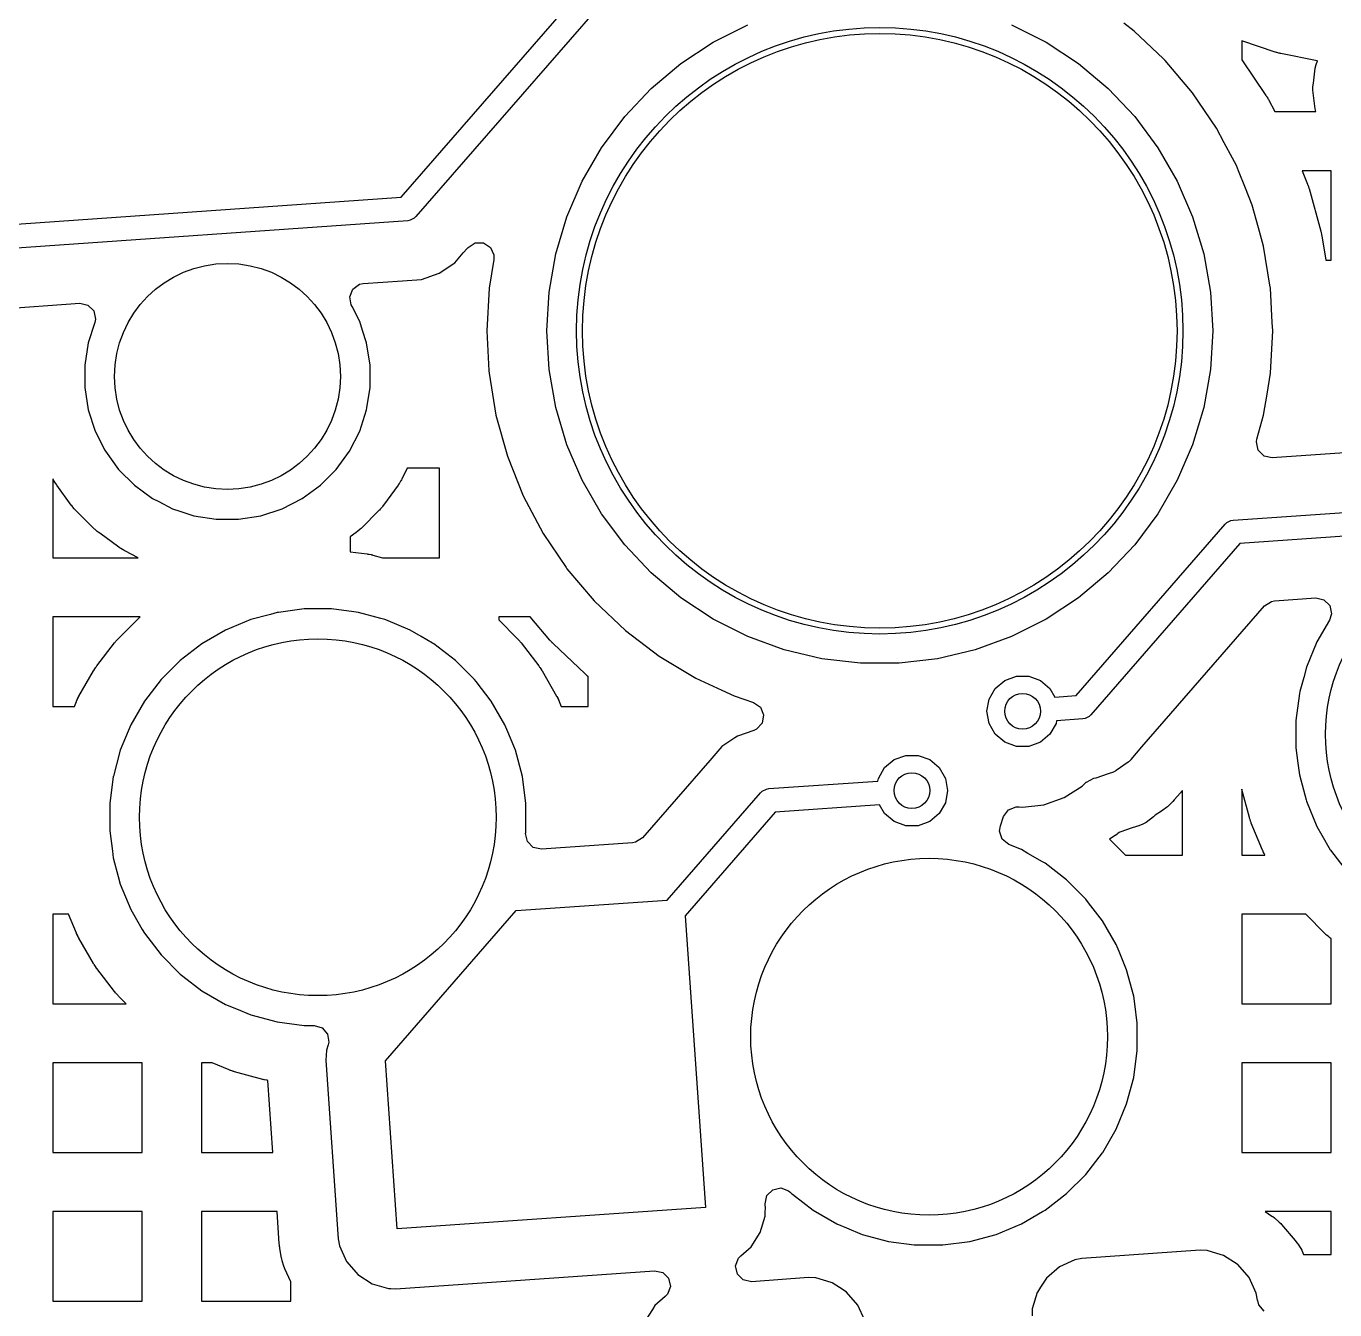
# Model space of a CAD drawing. Extents: x 2.49 to 8.57, y -5.87 to -1.87.
# Drawn here: x 4.3084 to 4.7417, y -4.3241 to -3.8993 of the extents above; entities that cross this region are included whole.
import ezdxf

# ---------------------------------------------------------------- set-up
doc = ezdxf.new("R2010")
doc.units = 0
doc.header["$MEASUREMENT"] = 0
doc.layers.add('BLACK', color=7, linetype='CONTINUOUS')

msp = doc.modelspace()

# ---------------------------------------------------------------- linework, layer by layer
at = {"layer": 'BLACK', "linetype": 'CONTINUOUS'}
for p, q in [((4.43261, -3.95592), (4.51994, -3.85546)), ((4.52481, -3.86186), (4.43749, -3.96232)), ((4.53594, -3.90462), (4.5474, -3.89887)), ((4.63472, -3.89887), (4.64618, -3.90462)), ((4.6753, -3.90091), (4.67185, -3.89829)), ((4.68499, -3.91008), (4.6753, -3.90091)), ((4.6753, -3.90091), (4.6753, -3.90091)), ((4.6753, -3.90091), (4.6753, -3.90091)), ((4.72198, -3.90786), (4.71095, -3.90411)), ((4.71095, -3.90411), (4.71095, -3.91044)), ((4.52523, -3.91167), (4.53594, -3.90462)), ((4.64618, -3.90462), (4.65689, -3.91167)), ((4.72213, -3.9079), (4.72198, -3.90786)), ((4.72244, -3.908), (4.72213, -3.9079)), ((4.72259, -3.90804), (4.72244, -3.908)), ((4.72321, -3.90821), (4.72259, -3.90804)), ((4.72337, -3.90825), (4.72321, -3.90821)), ((4.72368, -3.90832), (4.72337, -3.90825)), ((4.72384, -3.90835), (4.72368, -3.90832)), ((4.73586, -3.91074), (4.72384, -3.90835)), ((4.51541, -3.91991), (4.52523, -3.91167)), ((4.65689, -3.91167), (4.66671, -3.91991)), ((4.68536, -3.91044), (4.68499, -3.91008)), ((4.68553, -3.9106), (4.68536, -3.91044)), ((4.69465, -3.92134), (4.68553, -3.9106)), ((4.71095, -3.91044), (4.71894, -3.92222)), ((4.73524, -3.91316), (4.73552, -3.91202)), ((4.73552, -3.91202), (4.736, -3.91077)), ((4.736, -3.91077), (4.73586, -3.91074)), ((4.73464, -3.91812), (4.73524, -3.91316)), ((4.50661, -3.92923), (4.51541, -3.91991)), ((4.66671, -3.91991), (4.6755, -3.92923)), ((4.69466, -3.92134), (4.69465, -3.92134)), ((4.69465, -3.92134), (4.69465, -3.92134)), ((4.70256, -3.933), (4.69466, -3.92134)), ((4.73449, -3.91933), (4.73464, -3.91812)), ((4.73449, -3.92051), (4.73449, -3.91933)), ((4.73524, -3.92668), (4.73449, -3.92051)), ((4.71894, -3.92222), (4.71901, -3.92233)), ((4.71901, -3.92233), (4.71915, -3.92255)), ((4.71915, -3.92255), (4.71922, -3.92267)), ((4.71922, -3.92267), (4.7195, -3.92312)), ((4.7195, -3.92312), (4.71957, -3.92324)), ((4.71957, -3.92324), (4.7197, -3.92347)), ((4.7197, -3.92347), (4.71976, -3.92358)), ((4.71976, -3.92358), (4.72187, -3.92756)), ((4.49896, -3.93952), (4.50661, -3.92923)), ((4.6755, -3.92923), (4.68316, -3.93952)), ((4.72187, -3.92756), (4.73546, -3.92756)), ((4.73546, -3.92756), (4.73524, -3.92668)), ((4.70515, -3.93788), (4.70256, -3.933)), ((4.70256, -3.933), (4.70256, -3.933)), ((4.70256, -3.933), (4.70256, -3.933)), ((4.70784, -3.94296), (4.70515, -3.93788)), ((4.49255, -3.95062), (4.49896, -3.93952)), ((4.68316, -3.93952), (4.68957, -3.95062)), ((4.70916, -3.94545), (4.70784, -3.94296)), ((4.70985, -3.94717), (4.70916, -3.94545)), ((4.70916, -3.94545), (4.70916, -3.94545)), ((4.71214, -3.95291), (4.70985, -3.94717)), ((4.74056, -3.94717), (4.73095, -3.94717)), ((4.73095, -3.94717), (4.73269, -3.95153)), ((4.74056, -3.97677), (4.74056, -3.94717)), ((4.48747, -3.96239), (4.49255, -3.95062)), ((4.68957, -3.95062), (4.69465, -3.96239)), ((4.73269, -3.95153), (4.73274, -3.95165)), ((4.73274, -3.95165), (4.73283, -3.9519)), ((4.73283, -3.9519), (4.73287, -3.95203)), ((3.97856, -3.98767), (4.43261, -3.95592)), ((4.71437, -3.95853), (4.71214, -3.95291)), ((4.73287, -3.95203), (4.73304, -3.95253)), ((4.73304, -3.95253), (4.73308, -3.95266)), ((4.73308, -3.95266), (4.73316, -3.95291)), ((4.73316, -3.95291), (4.7332, -3.95304)), ((4.7332, -3.95304), (4.73711, -3.96713)), ((4.71438, -3.95854), (4.71437, -3.95853)), ((4.71647, -3.96606), (4.71438, -3.95854)), ((4.71438, -3.95854), (4.71438, -3.95854)), ((4.43479, -3.96366), (3.98074, -3.99541)), ((4.43555, -3.96353), (4.43479, -3.96366)), ((4.43692, -3.96285), (4.43555, -3.96353)), ((4.43749, -3.96232), (4.43692, -3.96285)), ((4.48379, -3.97467), (4.48747, -3.96239)), ((4.69465, -3.96239), (4.69832, -3.97467)), ((4.71815, -3.97212), (4.71647, -3.96606)), ((4.73711, -3.96713), (4.73714, -3.96726)), ((4.73714, -3.96726), (4.73721, -3.96751)), ((4.73721, -3.96751), (4.73724, -3.96764)), ((4.73724, -3.96764), (4.73735, -3.96816)), ((4.73735, -3.96816), (4.73738, -3.96829)), ((4.73738, -3.96829), (4.73743, -3.96855)), ((4.73743, -3.96855), (4.73745, -3.96868)), ((4.73745, -3.96868), (4.73878, -3.97677)), ((4.45316, -3.97432), (4.4544, -3.97289)), ((4.4544, -3.97289), (4.45475, -3.97249)), ((4.4544, -3.97289), (4.4544, -3.97289)), ((4.45475, -3.97249), (4.45707, -3.971)), ((4.45707, -3.971), (4.45982, -3.97101)), ((4.45982, -3.97101), (4.46213, -3.9725)), ((4.46213, -3.9725), (4.46327, -3.975)), ((4.72026, -3.98503), (4.71815, -3.97212)), ((4.71815, -3.97212), (4.71815, -3.97212)), ((4.71815, -3.97212), (4.71815, -3.97212)), ((4.44515, -3.98107), (4.45031, -3.97759)), ((4.45031, -3.97759), (4.45316, -3.97432)), ((4.46325, -3.97648), (4.46169, -3.98602)), ((4.46327, -3.975), (4.46325, -3.97648)), ((4.48157, -3.98729), (4.48379, -3.97467)), ((4.69832, -3.97467), (4.70055, -3.98729)), ((4.73878, -3.97677), (4.74056, -3.97677)), ((4.43927, -3.9831), (4.44515, -3.98107)), ((4.41553, -3.98883), (4.41656, -3.98628)), ((4.41656, -3.98628), (4.41881, -3.98469)), ((4.41881, -3.98469), (4.42005, -3.98444)), ((4.42005, -3.98444), (4.43306, -3.98353)), ((4.43306, -3.98353), (4.43927, -3.9831)), ((4.43306, -3.98353), (4.43306, -3.98353)), ((4.46169, -3.98602), (4.46093, -4.00009)), ((4.72043, -3.98602), (4.72026, -3.98503)), ((4.72104, -3.99739), (4.72043, -3.98602)), ((4.41604, -3.99153), (4.41553, -3.98883)), ((4.48082, -4.00009), (4.48157, -3.98729)), ((4.70055, -3.98729), (4.70129, -4.00009)), ((3.99227, -4.01436), (4.32616, -3.99101)), ((4.32616, -3.99101), (4.32884, -3.9916)), ((4.32884, -3.9916), (4.33079, -3.99355)), ((4.33079, -3.99355), (4.33137, -3.99624)), ((4.41631, -3.99206), (4.41604, -3.99153)), ((4.41885, -3.99705), (4.41631, -3.99206)), ((4.33114, -3.99739), (4.32895, -4.00413)), ((4.33137, -3.99624), (4.33114, -3.99739)), ((4.41982, -4.00004), (4.41885, -3.99705)), ((4.41885, -3.99705), (4.41885, -3.99705)), ((4.41885, -3.99705), (4.41885, -3.99705)), ((4.72119, -4.00007), (4.72104, -3.99739)), ((4.42115, -4.00413), (4.41982, -4.00004)), ((4.46093, -4.00009), (4.46093, -4.00009)), ((4.46093, -4.00009), (4.46165, -4.0134)), ((4.48157, -4.01289), (4.48082, -4.00009)), ((4.70129, -4.00009), (4.70055, -4.01289)), ((4.72043, -4.01416), (4.72119, -4.00009)), ((4.72119, -4.00009), (4.72119, -4.00007)), ((4.32895, -4.00413), (4.32779, -4.01148)), ((4.42231, -4.01148), (4.42115, -4.00413)), ((4.32779, -4.01148), (4.32779, -4.01892)), ((4.42231, -4.01892), (4.42231, -4.01148)), ((4.46165, -4.0134), (4.46169, -4.01416)), ((4.46169, -4.01416), (4.46169, -4.01416)), ((4.46169, -4.01416), (4.46397, -4.02807)), ((4.48379, -4.02551), (4.48157, -4.01289)), ((4.70055, -4.01289), (4.69832, -4.02551)), ((4.71929, -4.02108), (4.72043, -4.01416)), ((4.72043, -4.01416), (4.72043, -4.01416)), ((4.72043, -4.01416), (4.72043, -4.01416)), ((4.32779, -4.01892), (4.32895, -4.02626)), ((4.42126, -4.02556), (4.42231, -4.01892)), ((4.71815, -4.02807), (4.71929, -4.02108)), ((4.42115, -4.02626), (4.42126, -4.02556)), ((4.48747, -4.0378), (4.48379, -4.02551)), ((4.69832, -4.02551), (4.69465, -4.0378)), ((4.32895, -4.02626), (4.33125, -4.03334)), ((4.41885, -4.03334), (4.42115, -4.02626)), ((4.46397, -4.02807), (4.46397, -4.02807)), ((4.46397, -4.02807), (4.46774, -4.04164)), ((4.71596, -4.03596), (4.71815, -4.02807)), ((4.33125, -4.03334), (4.33444, -4.0396)), ((4.41547, -4.03997), (4.41885, -4.03334)), ((4.49255, -4.04957), (4.48747, -4.0378)), ((4.69465, -4.0378), (4.68957, -4.04957)), ((4.71579, -4.03691), (4.71596, -4.03596)), ((4.71637, -4.0396), (4.71579, -4.03691)), ((4.7862, -4.03758), (4.721, -4.04213)), ((4.33444, -4.0396), (4.33463, -4.03997)), ((4.33463, -4.03997), (4.339, -4.04599)), ((4.4111, -4.04599), (4.41547, -4.03997)), ((4.46774, -4.04164), (4.46774, -4.04164)), ((4.46774, -4.04164), (4.47295, -4.05473)), ((4.71831, -4.04155), (4.71637, -4.0396)), ((4.721, -4.04213), (4.71831, -4.04155)), ((4.339, -4.04599), (4.34426, -4.05125)), ((4.40584, -4.05125), (4.4111, -4.04599)), ((4.43461, -4.04559), (4.43277, -4.04921)), ((4.44528, -4.04559), (4.43461, -4.04559)), ((4.44528, -4.0752), (4.44528, -4.04559)), ((4.31733, -4.04921), (4.31725, -4.04905)), ((4.31725, -4.04905), (4.31725, -4.0752)), ((4.31742, -4.04938), (4.31733, -4.04921)), ((4.31761, -4.04972), (4.31742, -4.04938)), ((4.31771, -4.04988), (4.31761, -4.04972)), ((4.31811, -4.05054), (4.31771, -4.04988)), ((4.31821, -4.0507), (4.31811, -4.05054)), ((4.31843, -4.05102), (4.31821, -4.0507)), ((4.31854, -4.05118), (4.31843, -4.05102)), ((4.32336, -4.05782), (4.31854, -4.05118)), ((4.34426, -4.05125), (4.35028, -4.05562)), ((4.39982, -4.05562), (4.40584, -4.05125)), ((4.43156, -4.05118), (4.42674, -4.05782)), ((4.43167, -4.05102), (4.43156, -4.05118)), ((4.43189, -4.0507), (4.43167, -4.05102)), ((4.43199, -4.05054), (4.43189, -4.0507)), ((4.43239, -4.04988), (4.43199, -4.05054)), ((4.43249, -4.04972), (4.43239, -4.04988)), ((4.43268, -4.04938), (4.43249, -4.04972)), ((4.43277, -4.04921), (4.43268, -4.04938)), ((4.49896, -4.06067), (4.49255, -4.04957)), ((4.68957, -4.04957), (4.68316, -4.06067)), ((4.35028, -4.05562), (4.35229, -4.05665)), ((4.39319, -4.059), (4.39982, -4.05562)), ((4.47295, -4.05473), (4.47295, -4.05473)), ((4.47295, -4.05473), (4.47955, -4.06718)), ((4.70808, -4.06279), (4.84817, -4.05299)), ((4.32348, -4.05798), (4.32336, -4.05782)), ((4.32372, -4.05828), (4.32348, -4.05798)), ((4.32384, -4.05843), (4.32372, -4.05828)), ((4.32434, -4.05901), (4.32384, -4.05843)), ((4.32447, -4.05916), (4.32434, -4.05901)), ((4.32473, -4.05944), (4.32447, -4.05916)), ((4.32486, -4.05958), (4.32473, -4.05944)), ((4.33067, -4.06538), (4.32486, -4.05958)), ((4.35229, -4.05665), (4.35691, -4.059)), ((4.35691, -4.059), (4.35691, -4.059)), ((4.35691, -4.059), (4.35691, -4.059)), ((4.35691, -4.059), (4.35929, -4.05977)), ((4.35929, -4.05977), (4.36398, -4.0613)), ((4.38612, -4.0613), (4.39319, -4.059)), ((4.42524, -4.05958), (4.41943, -4.06538)), ((4.42537, -4.05944), (4.42524, -4.05958)), ((4.42563, -4.05916), (4.42537, -4.05944)), ((4.42576, -4.05901), (4.42563, -4.05916)), ((4.42626, -4.05843), (4.42576, -4.05901)), ((4.42638, -4.05828), (4.42626, -4.05843)), ((4.42662, -4.05798), (4.42638, -4.05828)), ((4.42674, -4.05782), (4.42662, -4.05798)), ((4.36398, -4.0613), (4.37133, -4.06246)), ((4.37133, -4.06246), (4.37133, -4.06246)), ((4.37133, -4.06246), (4.37877, -4.06246)), ((4.37877, -4.06246), (4.38612, -4.0613)), ((4.50661, -4.07095), (4.49896, -4.06067)), ((4.65608, -4.12085), (4.70538, -4.06414)), ((4.68316, -4.06067), (4.6755, -4.07095)), ((4.70538, -4.06414), (4.70594, -4.0636)), ((4.70594, -4.0636), (4.70732, -4.06292)), ((4.70732, -4.06292), (4.70808, -4.06279)), ((4.84709, -4.06096), (4.71025, -4.07053)), ((4.33081, -4.06552), (4.33067, -4.06538)), ((4.33109, -4.06578), (4.33081, -4.06552)), ((4.33123, -4.06591), (4.33109, -4.06578)), ((4.33182, -4.06641), (4.33123, -4.06591)), ((4.33197, -4.06653), (4.33182, -4.06641)), ((4.33227, -4.06677), (4.33197, -4.06653)), ((4.33242, -4.06688), (4.33227, -4.06677)), ((4.33442, -4.06834), (4.33242, -4.06688)), ((4.33907, -4.07171), (4.33442, -4.06834)), ((4.41768, -4.06688), (4.41568, -4.06834)), ((4.41568, -4.06834), (4.41568, -4.07322)), ((4.41783, -4.06677), (4.41768, -4.06688)), ((4.41813, -4.06653), (4.41783, -4.06677)), ((4.41828, -4.06641), (4.41813, -4.06653)), ((4.41887, -4.06591), (4.41828, -4.06641)), ((4.41901, -4.06578), (4.41887, -4.06591)), ((4.41929, -4.06552), (4.41901, -4.06578)), ((4.41943, -4.06538), (4.41929, -4.06552)), ((4.47955, -4.06718), (4.47955, -4.06718)), ((4.47955, -4.06718), (4.47955, -4.06718)), ((4.47955, -4.06718), (4.48721, -4.07848)), ((4.33922, -4.07182), (4.33907, -4.07171)), ((4.33954, -4.07203), (4.33922, -4.07182)), ((4.33971, -4.07214), (4.33954, -4.07203)), ((4.34036, -4.07254), (4.33971, -4.07214)), ((4.34053, -4.07264), (4.34036, -4.07254)), ((4.34087, -4.07282), (4.34053, -4.07264)), ((4.34103, -4.07291), (4.34087, -4.07282)), ((4.34551, -4.0752), (4.34103, -4.07291)), ((4.41568, -4.07322), (4.42134, -4.07397)), ((4.51541, -4.08027), (4.50661, -4.07095)), ((4.71025, -4.07053), (4.66095, -4.12725)), ((4.6755, -4.07095), (4.66671, -4.08027)), ((4.31725, -4.0752), (4.34551, -4.0752)), ((4.42134, -4.07397), (4.4215, -4.07399)), ((4.4215, -4.07399), (4.42181, -4.07404)), ((4.42181, -4.07404), (4.42197, -4.07407)), ((4.42197, -4.07407), (4.4226, -4.0742)), ((4.4226, -4.0742), (4.42276, -4.07423)), ((4.42276, -4.07423), (4.42307, -4.0743)), ((4.42307, -4.0743), (4.42322, -4.07434)), ((4.42322, -4.07434), (4.42641, -4.0752)), ((4.42641, -4.0752), (4.44528, -4.0752)), ((4.48721, -4.07848), (4.48746, -4.07884)), ((4.48746, -4.07884), (4.48746, -4.07884)), ((4.48746, -4.07884), (4.49649, -4.08948)), ((4.52523, -4.08852), (4.51541, -4.08027)), ((4.66671, -4.08027), (4.65689, -4.08852)), ((4.49649, -4.08948), (4.49658, -4.08958)), ((4.49658, -4.08958), (4.50681, -4.09927)), ((4.53594, -4.09556), (4.52523, -4.08852)), ((4.65689, -4.08852), (4.64618, -4.09556)), ((4.71844, -4.09115), (4.72076, -4.08966)), ((4.72076, -4.08966), (4.72179, -4.08948)), ((4.72179, -4.08948), (4.73541, -4.08853)), ((4.73541, -4.08853), (4.73809, -4.08911)), ((4.73809, -4.08911), (4.74003, -4.09106)), ((4.34611, -4.0948), (4.31725, -4.0948)), ((4.31725, -4.0948), (4.31725, -4.12441)), ((4.34593, -4.09497), (4.34611, -4.0948)), ((4.38929, -4.09396), (4.38279, -4.0957)), ((4.39151, -4.09336), (4.38929, -4.09396)), ((4.39194, -4.09331), (4.39151, -4.09336)), ((4.40047, -4.09218), (4.39194, -4.09331)), ((4.4095, -4.09218), (4.40047, -4.09218)), ((4.40047, -4.09218), (4.40047, -4.09218)), ((4.41696, -4.09317), (4.4095, -4.09218)), ((4.4095, -4.09218), (4.4095, -4.09218)), ((4.41846, -4.09336), (4.41696, -4.09317)), ((4.42581, -4.09533), (4.41846, -4.09336)), ((4.47529, -4.0948), (4.46489, -4.0948)), ((4.46489, -4.0948), (4.46489, -4.09581)), ((4.48181, -4.10248), (4.47529, -4.0948)), ((4.67787, -4.13783), (4.71844, -4.09115)), ((4.74061, -4.09375), (4.73997, -4.09584)), ((4.74003, -4.09106), (4.74061, -4.09375)), ((4.33897, -4.10193), (4.34581, -4.09509)), ((4.34581, -4.09509), (4.34593, -4.09497)), ((4.37444, -4.09916), (4.36662, -4.10368)), ((4.38279, -4.0957), (4.37444, -4.09916)), ((4.37444, -4.09916), (4.37444, -4.09916)), ((4.42719, -4.0957), (4.42581, -4.09533)), ((4.42745, -4.09581), (4.42719, -4.0957)), ((4.43553, -4.09916), (4.42745, -4.09581)), ((4.43916, -4.10125), (4.43553, -4.09916)), ((4.43553, -4.09916), (4.43553, -4.09916)), ((4.46489, -4.09581), (4.471, -4.10193)), ((4.5474, -4.10131), (4.53594, -4.09556)), ((4.64618, -4.09556), (4.63472, -4.10131)), ((4.73997, -4.09584), (4.73578, -4.10309)), ((4.33181, -4.11105), (4.3377, -4.10337)), ((4.3377, -4.10337), (4.3378, -4.10325)), ((4.3378, -4.10325), (4.338, -4.103)), ((4.338, -4.103), (4.33811, -4.10288)), ((4.33811, -4.10288), (4.33853, -4.1024)), ((4.33853, -4.1024), (4.33864, -4.10228)), ((4.33864, -4.10228), (4.33886, -4.10204)), ((4.33886, -4.10204), (4.33897, -4.10193)), ((4.44299, -4.10346), (4.43916, -4.10125)), ((4.44336, -4.10368), (4.44299, -4.10346)), ((4.471, -4.10193), (4.47111, -4.10204)), ((4.47111, -4.10204), (4.47133, -4.10228)), ((4.47133, -4.10228), (4.47144, -4.1024)), ((4.47144, -4.1024), (4.47186, -4.10288)), ((4.47186, -4.10288), (4.47197, -4.103)), ((4.47197, -4.103), (4.47217, -4.10325)), ((4.47217, -4.10325), (4.47227, -4.10337)), ((4.47227, -4.10337), (4.47816, -4.11105)), ((4.4819, -4.10258), (4.48181, -4.10248)), ((4.48208, -4.10278), (4.4819, -4.10258)), ((4.48217, -4.10287), (4.48208, -4.10278)), ((4.48253, -4.10326), (4.48217, -4.10287)), ((4.48262, -4.10335), (4.48253, -4.10326)), ((4.48281, -4.10354), (4.48262, -4.10335)), ((4.48291, -4.10364), (4.48281, -4.10354)), ((4.50681, -4.09927), (4.51803, -4.1078)), ((4.55944, -4.1057), (4.5474, -4.10131)), ((4.63472, -4.10131), (4.62267, -4.1057)), ((4.73578, -4.10309), (4.73233, -4.11144)), ((4.73578, -4.10309), (4.73578, -4.10309)), ((4.36662, -4.10368), (4.35945, -4.10918)), ((4.45052, -4.10918), (4.44336, -4.10368)), ((4.49352, -4.11369), (4.48291, -4.10364)), ((4.51803, -4.1078), (4.5301, -4.11507)), ((4.57192, -4.10865), (4.55944, -4.1057)), ((4.62267, -4.1057), (4.6102, -4.10865)), ((4.33082, -4.11251), (4.33099, -4.11224)), ((4.33099, -4.11224), (4.33108, -4.11211)), ((4.33108, -4.11211), (4.33144, -4.11157)), ((4.33144, -4.11157), (4.33153, -4.11144)), ((4.33153, -4.11144), (4.33171, -4.11118)), ((4.33171, -4.11118), (4.33181, -4.11105)), ((4.35945, -4.10918), (4.35306, -4.11556)), ((4.45691, -4.11556), (4.45052, -4.10918)), ((4.45052, -4.10918), (4.45052, -4.10918)), ((4.47816, -4.11105), (4.47826, -4.11118)), ((4.47826, -4.11118), (4.47844, -4.11144)), ((4.47844, -4.11144), (4.47854, -4.11157)), ((4.47854, -4.11157), (4.47889, -4.11211)), ((4.47889, -4.11211), (4.47898, -4.11224)), ((4.47898, -4.11224), (4.47915, -4.11251)), ((4.58465, -4.11014), (4.57192, -4.10865)), ((4.59747, -4.11014), (4.58465, -4.11014)), ((4.6102, -4.10865), (4.59747, -4.11014)), ((4.73233, -4.11144), (4.73142, -4.11482)), ((4.3259, -4.12103), (4.33074, -4.11265)), ((4.33074, -4.11265), (4.33082, -4.11251)), ((4.35306, -4.11556), (4.34756, -4.12273)), ((4.45742, -4.11623), (4.45691, -4.11556)), ((4.45691, -4.11556), (4.45691, -4.11556)), ((4.45691, -4.11556), (4.45691, -4.11556)), ((4.46241, -4.12273), (4.45742, -4.11623)), ((4.47915, -4.11251), (4.47923, -4.11265)), ((4.47923, -4.11265), (4.48407, -4.12103)), ((4.49362, -4.11378), (4.49352, -4.11369)), ((4.49382, -4.11396), (4.49362, -4.11378)), ((4.49392, -4.11404), (4.49382, -4.11396)), ((4.49432, -4.11439), (4.49392, -4.11404)), ((4.49442, -4.11447), (4.49432, -4.11439)), ((4.49449, -4.11453), (4.49442, -4.11447)), ((4.49449, -4.12441), (4.49449, -4.11453)), ((4.5301, -4.11507), (4.5301, -4.11507)), ((4.5301, -4.11507), (4.5301, -4.11507)), ((4.5301, -4.11507), (4.5301, -4.11507)), ((4.5301, -4.11507), (4.53873, -4.11905)), ((4.6293, -4.11845), (4.63244, -4.11581)), ((4.63244, -4.11581), (4.63629, -4.11441)), ((4.63629, -4.11441), (4.6404, -4.11441)), ((4.6404, -4.11441), (4.64425, -4.11581)), ((4.64425, -4.11581), (4.64739, -4.11845)), ((4.73142, -4.11482), (4.73017, -4.11949)), ((4.53873, -4.11905), (4.54289, -4.12098)), ((4.62725, -4.122), (4.6293, -4.11845)), ((4.64739, -4.11845), (4.64906, -4.12134)), ((4.64906, -4.12134), (4.65608, -4.12085)), ((4.72999, -4.12017), (4.72881, -4.12912)), ((4.73017, -4.11949), (4.72999, -4.12016)), ((4.72999, -4.12016), (4.72999, -4.12017)), ((4.31725, -4.12441), (4.32437, -4.12441)), ((4.32437, -4.12441), (4.32505, -4.12276)), ((4.32505, -4.12276), (4.32512, -4.12261)), ((4.32512, -4.12261), (4.32525, -4.12232)), ((4.32525, -4.12232), (4.32532, -4.12217)), ((4.32532, -4.12217), (4.3256, -4.1216)), ((4.3256, -4.1216), (4.32567, -4.12145)), ((4.32567, -4.12145), (4.32583, -4.12117)), ((4.32583, -4.12117), (4.3259, -4.12103)), ((4.34756, -4.12273), (4.34304, -4.13055)), ((4.46693, -4.13056), (4.46241, -4.12273)), ((4.46241, -4.12273), (4.46241, -4.12273)), ((4.46241, -4.12273), (4.46241, -4.12273)), ((4.48407, -4.12103), (4.48415, -4.12117)), ((4.48415, -4.12117), (4.4843, -4.12145)), ((4.4843, -4.12145), (4.48437, -4.1216)), ((4.48437, -4.1216), (4.48465, -4.12217)), ((4.48465, -4.12217), (4.48472, -4.12232)), ((4.48472, -4.12232), (4.48486, -4.12261)), ((4.48486, -4.12261), (4.48492, -4.12276)), ((4.48492, -4.12276), (4.4856, -4.12441)), ((4.4856, -4.12441), (4.49449, -4.12441)), ((4.54289, -4.12098), (4.54929, -4.12314)), ((4.54929, -4.12314), (4.55154, -4.12471)), ((4.55154, -4.12471), (4.55259, -4.12726)), ((4.62653, -4.12604), (4.62725, -4.122)), ((4.55259, -4.12726), (4.55209, -4.12996)), ((4.62725, -4.13008), (4.62653, -4.12604)), ((4.6496, -4.1292), (4.64944, -4.13008)), ((4.65826, -4.12859), (4.6496, -4.1292)), ((4.65902, -4.12846), (4.65826, -4.12859)), ((4.66039, -4.12778), (4.65902, -4.12846)), ((4.66095, -4.12725), (4.66039, -4.12778)), ((4.72881, -4.12912), (4.72881, -4.13816)), ((4.34304, -4.13056), (4.33959, -4.1389)), ((4.34304, -4.13055), (4.34304, -4.13056)), ((4.46787, -4.13283), (4.46693, -4.13056)), ((4.46693, -4.13056), (4.46693, -4.13056)), ((4.46693, -4.13056), (4.46693, -4.13056)), ((4.47039, -4.1389), (4.46787, -4.13283)), ((4.54932, -4.13238), (4.54393, -4.13423)), ((4.55021, -4.13197), (4.54932, -4.13238)), ((4.55209, -4.12996), (4.55021, -4.13197)), ((4.6293, -4.13363), (4.62725, -4.13008)), ((4.63244, -4.13627), (4.6293, -4.13363)), ((4.64739, -4.13363), (4.64425, -4.13627)), ((4.64944, -4.13008), (4.64739, -4.13363)), ((4.53877, -4.13772), (4.53474, -4.14235)), ((4.54312, -4.13478), (4.53877, -4.13772)), ((4.54393, -4.13423), (4.54312, -4.13478)), ((4.63629, -4.13767), (4.63244, -4.13627)), ((4.6404, -4.13767), (4.63629, -4.13767)), ((4.64425, -4.13627), (4.6404, -4.13767)), ((4.67428, -4.14195), (4.67787, -4.13783)), ((4.67787, -4.13783), (4.67787, -4.13783)), ((4.72881, -4.13816), (4.72948, -4.14324)), ((4.33959, -4.1389), (4.33831, -4.14368)), ((4.47272, -4.14763), (4.47039, -4.1389)), ((4.53474, -4.14235), (4.51252, -4.16792)), ((4.53474, -4.14235), (4.53474, -4.14235)), ((4.59265, -4.14469), (4.59579, -4.14205)), ((4.59579, -4.14205), (4.59965, -4.14065)), ((4.59965, -4.14065), (4.60375, -4.14065)), ((4.60375, -4.14065), (4.60761, -4.14205)), ((4.60761, -4.14205), (4.61075, -4.14469)), ((4.67336, -4.14281), (4.67378, -4.14252)), ((4.67378, -4.14252), (4.6738, -4.1425)), ((4.6738, -4.1425), (4.67428, -4.14195)), ((4.33831, -4.14368), (4.33729, -4.14747)), ((4.5906, -4.14824), (4.59265, -4.14469)), ((4.61075, -4.14469), (4.6128, -4.14824)), ((4.66274, -4.14803), (4.66679, -4.14664)), ((4.66679, -4.14664), (4.66854, -4.14603)), ((4.66854, -4.14603), (4.6687, -4.14598)), ((4.6687, -4.14598), (4.66895, -4.1459)), ((4.66895, -4.1459), (4.66935, -4.14551)), ((4.66935, -4.14551), (4.67336, -4.14281)), ((4.72948, -4.14324), (4.72999, -4.14711)), ((4.33725, -4.14763), (4.33607, -4.15658)), ((4.33729, -4.14747), (4.33725, -4.14763)), ((4.33725, -4.14763), (4.33725, -4.14763)), ((4.4739, -4.15658), (4.47272, -4.14763)), ((4.5543, -4.15165), (4.59045, -4.14912)), ((4.59045, -4.14912), (4.5906, -4.14824)), ((4.6128, -4.14824), (4.61351, -4.15228)), ((4.65211, -4.15461), (4.65812, -4.15083)), ((4.65812, -4.15083), (4.65945, -4.1495)), ((4.65945, -4.1495), (4.65949, -4.14946)), ((4.65949, -4.14946), (4.66191, -4.14814)), ((4.66191, -4.14814), (4.6626, -4.14804)), ((4.6626, -4.14804), (4.66274, -4.14803)), ((4.72999, -4.14711), (4.7322, -4.15537)), ((4.52071, -4.18853), (4.5516, -4.15299)), ((4.5516, -4.15299), (4.55216, -4.15246)), ((4.55216, -4.15246), (4.55354, -4.15178)), ((4.55354, -4.15178), (4.5543, -4.15165)), ((4.61351, -4.15228), (4.6128, -4.15632)), ((4.6454, -4.15696), (4.65211, -4.15461)), ((4.68859, -4.15537), (4.68815, -4.15588)), ((4.68966, -4.15414), (4.68859, -4.15537)), ((4.68859, -4.15537), (4.68859, -4.15537)), ((4.69134, -4.15221), (4.68966, -4.15414)), ((4.68966, -4.15414), (4.68966, -4.15414)), ((4.69134, -4.17362), (4.69134, -4.15221)), ((4.71097, -4.15188), (4.71095, -4.15181)), ((4.71095, -4.15181), (4.71095, -4.17362)), ((4.71347, -4.16122), (4.71097, -4.15188)), ((4.7322, -4.15537), (4.73233, -4.15584)), ((4.33607, -4.15658), (4.33607, -4.16562)), ((4.4739, -4.16562), (4.4739, -4.15658)), ((4.55647, -4.15939), (4.52665, -4.1937)), ((4.59098, -4.15698), (4.55647, -4.15939)), ((4.59265, -4.15987), (4.59098, -4.15698)), ((4.59579, -4.16251), (4.59265, -4.15987)), ((4.61075, -4.15987), (4.60761, -4.16251)), ((4.6128, -4.15632), (4.61075, -4.15987)), ((4.63208, -4.16087), (4.63369, -4.15863)), ((4.63369, -4.15863), (4.63625, -4.15762)), ((4.63625, -4.15762), (4.63724, -4.15763)), ((4.63724, -4.15763), (4.63834, -4.15775)), ((4.63834, -4.15775), (4.6454, -4.15696)), ((4.63834, -4.15775), (4.63834, -4.15775)), ((4.63834, -4.15775), (4.63834, -4.15775)), ((4.6454, -4.15696), (4.6454, -4.15696)), ((4.6454, -4.15696), (4.6454, -4.15696)), ((4.68433, -4.15906), (4.68224, -4.16047)), ((4.68528, -4.15842), (4.68433, -4.15906)), ((4.68433, -4.15906), (4.68433, -4.15906)), ((4.68553, -4.15823), (4.68528, -4.15842)), ((4.68604, -4.15784), (4.68553, -4.15823)), ((4.68629, -4.15764), (4.68604, -4.15784)), ((4.68725, -4.15679), (4.68629, -4.15764)), ((4.68748, -4.15657), (4.68725, -4.15679)), ((4.68793, -4.15611), (4.68748, -4.15657)), ((4.68815, -4.15588), (4.68793, -4.15611)), ((4.73233, -4.15584), (4.73578, -4.16418)), ((4.59965, -4.16391), (4.59579, -4.16251)), ((4.60375, -4.16391), (4.59965, -4.16391)), ((4.60761, -4.16251), (4.60375, -4.16391)), ((4.63073, -4.16575), (4.631, -4.16397)), ((4.631, -4.16397), (4.63101, -4.16393)), ((4.63101, -4.16393), (4.63208, -4.16087)), ((4.67643, -4.16406), (4.67575, -4.16433)), ((4.67651, -4.16402), (4.67643, -4.16406)), ((4.67794, -4.16353), (4.67651, -4.16402)), ((4.67927, -4.16283), (4.67794, -4.16353)), ((4.68173, -4.16099), (4.67927, -4.16283)), ((4.68224, -4.16047), (4.68173, -4.16099)), ((4.71352, -4.16138), (4.71347, -4.16122)), ((4.71361, -4.16169), (4.71352, -4.16138)), ((4.71366, -4.16184), (4.71361, -4.16169)), ((4.71387, -4.16245), (4.71366, -4.16184)), ((4.71392, -4.1626), (4.71387, -4.16245)), ((4.71403, -4.1629), (4.71392, -4.1626)), ((4.71409, -4.16305), (4.71403, -4.1629)), ((4.71779, -4.17198), (4.71409, -4.16305)), ((4.73578, -4.16418), (4.73578, -4.16419)), ((4.73578, -4.16419), (4.7374, -4.16699)), ((4.33607, -4.16562), (4.33696, -4.17239)), ((4.4738, -4.16647), (4.47383, -4.16619)), ((4.47438, -4.16916), (4.4738, -4.16647)), ((4.47383, -4.16619), (4.4739, -4.16562)), ((4.51252, -4.16792), (4.5102, -4.1694)), ((4.63158, -4.16832), (4.63073, -4.16575)), ((4.6316, -4.16836), (4.63158, -4.16832)), ((4.63374, -4.17009), (4.6316, -4.16836)), ((4.66902, -4.16714), (4.66714, -4.16832)), ((4.66714, -4.16832), (4.67244, -4.17362)), ((4.66924, -4.16699), (4.66902, -4.16714)), ((4.66969, -4.16667), (4.66924, -4.16699)), ((4.66991, -4.1665), (4.66969, -4.16667)), ((4.67037, -4.16614), (4.66991, -4.1665)), ((4.6705, -4.16609), (4.67037, -4.16614)), ((4.67468, -4.16465), (4.6705, -4.16609)), ((4.6705, -4.16609), (4.6705, -4.16609)), ((4.67575, -4.16433), (4.67468, -4.16465)), ((4.7374, -4.16699), (4.74023, -4.17188)), ((4.33696, -4.17239), (4.33725, -4.17458)), ((4.47632, -4.1711), (4.47438, -4.16916)), ((4.47901, -4.17169), (4.47632, -4.1711)), ((4.50917, -4.16958), (4.47901, -4.17169)), ((4.5102, -4.1694), (4.50917, -4.16958)), ((4.63795, -4.17183), (4.63374, -4.17009)), ((4.64007, -4.17306), (4.63795, -4.17183)), ((4.63795, -4.17183), (4.63795, -4.17183)), ((4.71786, -4.17213), (4.71779, -4.17198)), ((4.71799, -4.17243), (4.71786, -4.17213)), ((4.71806, -4.17257), (4.71799, -4.17243)), ((4.71834, -4.17315), (4.71806, -4.17257)), ((4.74023, -4.17188), (4.7403, -4.17201)), ((4.7403, -4.17201), (4.7458, -4.17918)), ((4.33725, -4.17458), (4.33888, -4.18067)), ((4.64496, -4.17588), (4.64007, -4.17306)), ((4.64577, -4.17635), (4.64496, -4.17588)), ((4.65294, -4.18185), (4.64577, -4.17635)), ((4.67244, -4.17362), (4.69134, -4.17362)), ((4.71095, -4.17362), (4.7186, -4.17362)), ((4.71842, -4.17329), (4.71834, -4.17315)), ((4.71857, -4.17357), (4.71842, -4.17329)), ((4.7186, -4.17362), (4.71857, -4.17357)), ((4.33888, -4.18067), (4.33959, -4.1833)), ((4.33959, -4.1833), (4.34304, -4.19165)), ((4.65932, -4.18824), (4.65294, -4.18185)), ((4.65294, -4.18185), (4.65294, -4.18185)), ((4.47061, -4.19203), (4.52071, -4.18853)), ((4.66021, -4.18939), (4.65932, -4.18824)), ((4.65932, -4.18824), (4.65932, -4.18824)), ((4.65932, -4.18824), (4.65932, -4.18824)), ((4.66482, -4.1954), (4.66021, -4.18939)), ((4.32248, -4.19323), (4.31725, -4.19323)), ((4.31725, -4.19323), (4.31725, -4.22284)), ((4.32505, -4.19945), (4.32248, -4.19323)), ((4.34304, -4.19165), (4.34304, -4.19165)), ((4.34304, -4.19165), (4.34396, -4.19323)), ((4.34396, -4.19323), (4.34684, -4.19823)), ((4.4274, -4.24174), (4.47061, -4.19203)), ((4.52665, -4.1937), (4.5334, -4.29025)), ((4.73213, -4.19323), (4.71095, -4.19323)), ((4.71095, -4.19323), (4.71095, -4.22284)), ((4.73855, -4.19966), (4.73213, -4.19323)), ((4.34684, -4.19823), (4.34756, -4.19947)), ((4.66934, -4.20323), (4.66482, -4.1954)), ((4.66482, -4.1954), (4.66482, -4.1954)), ((4.66482, -4.1954), (4.66482, -4.1954)), ((4.32512, -4.19959), (4.32505, -4.19945)), ((4.32525, -4.19989), (4.32512, -4.19959)), ((4.32532, -4.20003), (4.32525, -4.19989)), ((4.3256, -4.20061), (4.32532, -4.20003)), ((4.32567, -4.20075), (4.3256, -4.20061)), ((4.32583, -4.20103), (4.32567, -4.20075)), ((4.3259, -4.20117), (4.32583, -4.20103)), ((4.33074, -4.20955), (4.3259, -4.20117)), ((4.34756, -4.19947), (4.35306, -4.20664)), ((4.6703, -4.20554), (4.66934, -4.20323)), ((4.66934, -4.20323), (4.66934, -4.20323)), ((4.66934, -4.20323), (4.66934, -4.20323)), ((4.73867, -4.19977), (4.73855, -4.19966)), ((4.7389, -4.19999), (4.73867, -4.19977)), ((4.73902, -4.20009), (4.7389, -4.19999)), ((4.7395, -4.20052), (4.73902, -4.20009)), ((4.73963, -4.20062), (4.7395, -4.20052)), ((4.73987, -4.20082), (4.73963, -4.20062)), ((4.74, -4.20092), (4.73987, -4.20082)), ((4.74056, -4.20135), (4.74, -4.20092)), ((4.74056, -4.22284), (4.74056, -4.20135)), ((4.35306, -4.20664), (4.35306, -4.20664)), ((4.35306, -4.20664), (4.35945, -4.21303)), ((4.6728, -4.21157), (4.6703, -4.20554)), ((4.33082, -4.20969), (4.33074, -4.20955)), ((4.33099, -4.20996), (4.33082, -4.20969)), ((4.33108, -4.2101), (4.33099, -4.20996)), ((4.33144, -4.21063), (4.33108, -4.2101)), ((4.33153, -4.21076), (4.33144, -4.21063)), ((4.33171, -4.21102), (4.33153, -4.21076)), ((4.33181, -4.21115), (4.33171, -4.21102)), ((4.3377, -4.21883), (4.33181, -4.21115)), ((4.67514, -4.2203), (4.6728, -4.21157)), ((4.35945, -4.21303), (4.35945, -4.21303)), ((4.35945, -4.21303), (4.35945, -4.21303)), ((4.35945, -4.21303), (4.36034, -4.21371)), ((4.36034, -4.21371), (4.36662, -4.21853)), ((4.3378, -4.21895), (4.3377, -4.21883)), ((4.338, -4.2192), (4.3378, -4.21895)), ((4.33811, -4.21932), (4.338, -4.2192)), ((4.33853, -4.21981), (4.33811, -4.21932)), ((4.33864, -4.21993), (4.33853, -4.21981)), ((4.33886, -4.22016), (4.33864, -4.21993)), ((4.33897, -4.22028), (4.33886, -4.22016)), ((4.34153, -4.22284), (4.33897, -4.22028)), ((4.36662, -4.21853), (4.36662, -4.21853)), ((4.36662, -4.21853), (4.36662, -4.21853)), ((4.36662, -4.21853), (4.37444, -4.22304)), ((4.67547, -4.22284), (4.67514, -4.2203)), ((4.31725, -4.22284), (4.34153, -4.22284)), ((4.37444, -4.22304), (4.37444, -4.22304)), ((4.37444, -4.22304), (4.37444, -4.22304)), ((4.37444, -4.22304), (4.37804, -4.22453)), ((4.37804, -4.22453), (4.38279, -4.2265)), ((4.67632, -4.22926), (4.67547, -4.22284)), ((4.71095, -4.22284), (4.74056, -4.22284)), ((4.38279, -4.2265), (4.39151, -4.22884)), ((4.39151, -4.22884), (4.40047, -4.23002)), ((4.40047, -4.23002), (4.40047, -4.23002)), ((4.40047, -4.23002), (4.40376, -4.23002)), ((4.40376, -4.23002), (4.4064, -4.23079)), ((4.4064, -4.23079), (4.4082, -4.23287)), ((4.4082, -4.23287), (4.40859, -4.2356)), ((4.67632, -4.23829), (4.67632, -4.22926)), ((4.40839, -4.23645), (4.40781, -4.23818)), ((4.40859, -4.2356), (4.40839, -4.23645)), ((4.40772, -4.23994), (4.40763, -4.24151)), ((4.40763, -4.24151), (4.40763, -4.24151)), ((4.40763, -4.24151), (4.41176, -4.30065)), ((4.40781, -4.23818), (4.40772, -4.23994)), ((4.40781, -4.23818), (4.40781, -4.23818)), ((4.40781, -4.23818), (4.40781, -4.23818)), ((4.43129, -4.29739), (4.4274, -4.24174)), ((4.67514, -4.24725), (4.67632, -4.23829)), ((4.34686, -4.24244), (4.31725, -4.24244)), ((4.31725, -4.24244), (4.31725, -4.27205)), ((4.34686, -4.27205), (4.34686, -4.24244)), ((4.37003, -4.24244), (4.36646, -4.24244)), ((4.36646, -4.24244), (4.36646, -4.27205)), ((4.37558, -4.24474), (4.37003, -4.24244)), ((4.37573, -4.2448), (4.37558, -4.24474)), ((4.37603, -4.24491), (4.37573, -4.2448)), ((4.37618, -4.24496), (4.37603, -4.24491)), ((4.37679, -4.24517), (4.37618, -4.24496)), ((4.37694, -4.24522), (4.37679, -4.24517)), ((4.37725, -4.24531), (4.37694, -4.24522)), ((4.3774, -4.24536), (4.37725, -4.24531)), ((4.38675, -4.24786), (4.3774, -4.24536)), ((4.74056, -4.24244), (4.71095, -4.24244)), ((4.71095, -4.24244), (4.71095, -4.27205)), ((4.74056, -4.27205), (4.74056, -4.24244)), ((4.3869, -4.2479), (4.38675, -4.24786)), ((4.38722, -4.24797), (4.3869, -4.2479)), ((4.38737, -4.24801), (4.38722, -4.24797)), ((4.388, -4.24813), (4.38737, -4.24801)), ((4.38816, -4.24816), (4.388, -4.24813)), ((4.38844, -4.24821), (4.38816, -4.24816)), ((4.39011, -4.27205), (4.38844, -4.24821)), ((4.6728, -4.25597), (4.67514, -4.24725)), ((4.66934, -4.26432), (4.6728, -4.25597)), ((4.66488, -4.27205), (4.66934, -4.26432)), ((4.31725, -4.27205), (4.34686, -4.27205)), ((4.36646, -4.27205), (4.39011, -4.27205)), ((4.65932, -4.27931), (4.66482, -4.27214)), ((4.66482, -4.27214), (4.66488, -4.27205)), ((4.71095, -4.27205), (4.74056, -4.27205)), ((4.65294, -4.2857), (4.65932, -4.27931)), ((4.65932, -4.27931), (4.65932, -4.27931)), ((4.65932, -4.27931), (4.65932, -4.27931)), ((4.55366, -4.28634), (4.55561, -4.28439)), ((4.55561, -4.28439), (4.55829, -4.28381)), ((4.55829, -4.28381), (4.56087, -4.28478)), ((4.56087, -4.28478), (4.56139, -4.28523)), ((4.56139, -4.28523), (4.56186, -4.2857)), ((4.55307, -4.28902), (4.55366, -4.28634)), ((4.55319, -4.29076), (4.55307, -4.28902)), ((4.56186, -4.2857), (4.56186, -4.2857)), ((4.56186, -4.2857), (4.56186, -4.2857)), ((4.56186, -4.2857), (4.56215, -4.28592)), ((4.56215, -4.28592), (4.56903, -4.2912)), ((4.64577, -4.2912), (4.65294, -4.2857)), ((4.65294, -4.2857), (4.65294, -4.2857)), ((4.65294, -4.2857), (4.65294, -4.2857)), ((4.34686, -4.29165), (4.31725, -4.29165)), ((4.31725, -4.29165), (4.31725, -4.32126)), ((4.34686, -4.32126), (4.34686, -4.29165)), ((4.39148, -4.29165), (4.36646, -4.29165)), ((4.36646, -4.29165), (4.36646, -4.32126)), ((4.39222, -4.30228), (4.39148, -4.29165)), ((4.5334, -4.29025), (4.43129, -4.29739)), ((4.5515, -4.29855), (4.5531, -4.29312)), ((4.5531, -4.29312), (4.55316, -4.29155)), ((4.55316, -4.29155), (4.55319, -4.29076)), ((4.55319, -4.29076), (4.55319, -4.29076)), ((4.56903, -4.2912), (4.56903, -4.2912)), ((4.56903, -4.2912), (4.56903, -4.2912)), ((4.56903, -4.2912), (4.57685, -4.29572)), ((4.63795, -4.29572), (4.64498, -4.29165)), ((4.64498, -4.29165), (4.64577, -4.2912)), ((4.74056, -4.29165), (4.71863, -4.29165)), ((4.71863, -4.29165), (4.72088, -4.29311)), ((4.72088, -4.29311), (4.72116, -4.29331)), ((4.72116, -4.29331), (4.72173, -4.29373)), ((4.72173, -4.29373), (4.722, -4.29395)), ((4.722, -4.29395), (4.72305, -4.29487)), ((4.74056, -4.30578), (4.74056, -4.29165)), ((4.54843, -4.30331), (4.5515, -4.29855)), ((4.57685, -4.29572), (4.57685, -4.29572)), ((4.57685, -4.29572), (4.57685, -4.29572)), ((4.57685, -4.29572), (4.58, -4.29702)), ((4.58, -4.29702), (4.5852, -4.29917)), ((4.6296, -4.29917), (4.63795, -4.29572)), ((4.72305, -4.29487), (4.72331, -4.2951)), ((4.72331, -4.2951), (4.72381, -4.2956)), ((4.72381, -4.2956), (4.72404, -4.29586)), ((4.72404, -4.29586), (4.72866, -4.30121)), ((4.39223, -4.30241), (4.39222, -4.30228)), ((4.39226, -4.30267), (4.39223, -4.30241)), ((4.39227, -4.3028), (4.39226, -4.30267)), ((4.39234, -4.30332), (4.39227, -4.3028)), ((4.41176, -4.30065), (4.41176, -4.30065)), ((4.41176, -4.30065), (4.41218, -4.30297)), ((4.5852, -4.29917), (4.59392, -4.30151)), ((4.59392, -4.30151), (4.6024, -4.30263)), ((4.6024, -4.30263), (4.60273, -4.30267)), ((4.60273, -4.30267), (4.60288, -4.30269)), ((4.60288, -4.30269), (4.60288, -4.30269)), ((4.60288, -4.30269), (4.61192, -4.30269)), ((4.61192, -4.30269), (4.62087, -4.30151)), ((4.61192, -4.30269), (4.61192, -4.30269)), ((4.62087, -4.30151), (4.6296, -4.29917)), ((4.72866, -4.30121), (4.72888, -4.30148)), ((4.72888, -4.30148), (4.7293, -4.30204)), ((4.7293, -4.30204), (4.7295, -4.30233)), ((4.7295, -4.30233), (4.73026, -4.30351)), ((4.39236, -4.30345), (4.39234, -4.30332)), ((4.3924, -4.30371), (4.39236, -4.30345)), ((4.39242, -4.30384), (4.3924, -4.30371)), ((4.39299, -4.30703), (4.39242, -4.30384)), ((4.39305, -4.30732), (4.39299, -4.30703)), ((4.41218, -4.30297), (4.41218, -4.30297)), ((4.41218, -4.30297), (4.41453, -4.30813)), ((4.54333, -4.3096), (4.5443, -4.30703)), ((4.5443, -4.30703), (4.54501, -4.30626)), ((4.54501, -4.30626), (4.54843, -4.30331)), ((4.54843, -4.30331), (4.54843, -4.30331)), ((4.54843, -4.30331), (4.54843, -4.30331)), ((4.658, -4.30717), (4.65568, -4.30759)), ((4.69711, -4.30444), (4.658, -4.30717)), ((4.658, -4.30717), (4.658, -4.30717)), ((4.69947, -4.30453), (4.69711, -4.30444)), ((4.69711, -4.30444), (4.69711, -4.30444)), ((4.70269, -4.30548), (4.69947, -4.30453)), ((4.69947, -4.30453), (4.69947, -4.30453)), ((4.7049, -4.30613), (4.70269, -4.30548)), ((4.70941, -4.30904), (4.7049, -4.30613)), ((4.73026, -4.30351), (4.73043, -4.30381)), ((4.73043, -4.30381), (4.73077, -4.30443)), ((4.73077, -4.30443), (4.73092, -4.30474)), ((4.73092, -4.30474), (4.7314, -4.30578)), ((4.7314, -4.30578), (4.74056, -4.30578)), ((4.3932, -4.30792), (4.39305, -4.30732)), ((4.39328, -4.30822), (4.3932, -4.30792)), ((4.39364, -4.30939), (4.39328, -4.30822)), ((4.39374, -4.30967), (4.39364, -4.30939)), ((4.39396, -4.31025), (4.39374, -4.30967)), ((4.39408, -4.31053), (4.39396, -4.31025)), ((4.39607, -4.31491), (4.39408, -4.31053)), ((4.41453, -4.30813), (4.41453, -4.30813)), ((4.41453, -4.30813), (4.41767, -4.31178)), ((4.43078, -4.31718), (4.51651, -4.31119)), ((4.51651, -4.31119), (4.5192, -4.31178)), ((4.54391, -4.31229), (4.54333, -4.3096)), ((4.65052, -4.30994), (4.64623, -4.31364)), ((4.65568, -4.30759), (4.65052, -4.30994)), ((4.65052, -4.30994), (4.65052, -4.30994)), ((4.65568, -4.30759), (4.65568, -4.30759)), ((4.70966, -4.3092), (4.70941, -4.30904)), ((4.71337, -4.31349), (4.70966, -4.3092)), ((4.39607, -4.32126), (4.39607, -4.31491)), ((4.41767, -4.31178), (4.41823, -4.31242)), ((4.41823, -4.31242), (4.42299, -4.31549)), ((4.42299, -4.31549), (4.42843, -4.31709)), ((4.5192, -4.31178), (4.52114, -4.31372)), ((4.52114, -4.31372), (4.52172, -4.31641)), ((4.54586, -4.31424), (4.54391, -4.31229)), ((4.54854, -4.31483), (4.54586, -4.31424)), ((4.5675, -4.3135), (4.54854, -4.31483)), ((4.56986, -4.31359), (4.5675, -4.3135)), ((4.5675, -4.3135), (4.5675, -4.3135)), ((4.575, -4.31511), (4.56986, -4.31359)), ((4.56986, -4.31359), (4.56986, -4.31359)), ((4.5753, -4.3152), (4.575, -4.31511)), ((4.5789, -4.31752), (4.5753, -4.3152)), ((4.64623, -4.31364), (4.64429, -4.31665)), ((4.71571, -4.31865), (4.71337, -4.31349)), ((4.71337, -4.31349), (4.71337, -4.31349)), ((4.71337, -4.31349), (4.71337, -4.31349)), ((4.42843, -4.31709), (4.42921, -4.31712)), ((4.42921, -4.31712), (4.43078, -4.31718)), ((4.43078, -4.31718), (4.43078, -4.31718)), ((4.43078, -4.31718), (4.43078, -4.31718)), ((4.52004, -4.31975), (4.51663, -4.3227)), ((4.52075, -4.31899), (4.52004, -4.31975)), ((4.52172, -4.31641), (4.52075, -4.31899)), ((4.58006, -4.31827), (4.5789, -4.31752)), ((4.58376, -4.32255), (4.58006, -4.31827)), ((4.64316, -4.3184), (4.64156, -4.32384)), ((4.64325, -4.31827), (4.64316, -4.3184)), ((4.64429, -4.31665), (4.64325, -4.31827)), ((4.71613, -4.32097), (4.71571, -4.31865)), ((4.31725, -4.32126), (4.34686, -4.32126)), ((4.36646, -4.32126), (4.39607, -4.32126)), ((4.51575, -4.32406), (4.51356, -4.32746)), ((4.51663, -4.3227), (4.51575, -4.32406)), ((4.51663, -4.3227), (4.51663, -4.3227)), ((4.58611, -4.32771), (4.58376, -4.32255)), ((4.58376, -4.32255), (4.58376, -4.32255)), ((4.58376, -4.32255), (4.58376, -4.32255)), ((4.64156, -4.32384), (4.64147, -4.32619)), ((4.64156, -4.32384), (4.64156, -4.32384)), ((4.71614, -4.3211), (4.71613, -4.32097)), ((4.71613, -4.32097), (4.71613, -4.32097)), ((4.71619, -4.3211), (4.71614, -4.3211)), ((4.71655, -4.32253), (4.71619, -4.3211)), ((4.71835, -4.32461), (4.71655, -4.32253))]:
    msp.add_line(p, q, dxfattribs=at)
at = {"layer": 'BLACK'}
for centre, radius in [((4.59106, -4.00009), 0.10039), ((4.59106, -4.00009), 0.09843), ((4.37505, -4.0152), 0.0374), ((4.79773, -4.13364), 0.05906), ((4.40499, -4.1611), 0.05906), ((4.63834, -4.12604), 0.00591), ((4.6017, -4.15228), 0.00591), ((4.6074, -4.23377), 0.05906)]:
    msp.add_circle(centre, radius, dxfattribs=at)

doc.saveas('drawing.dxf')
